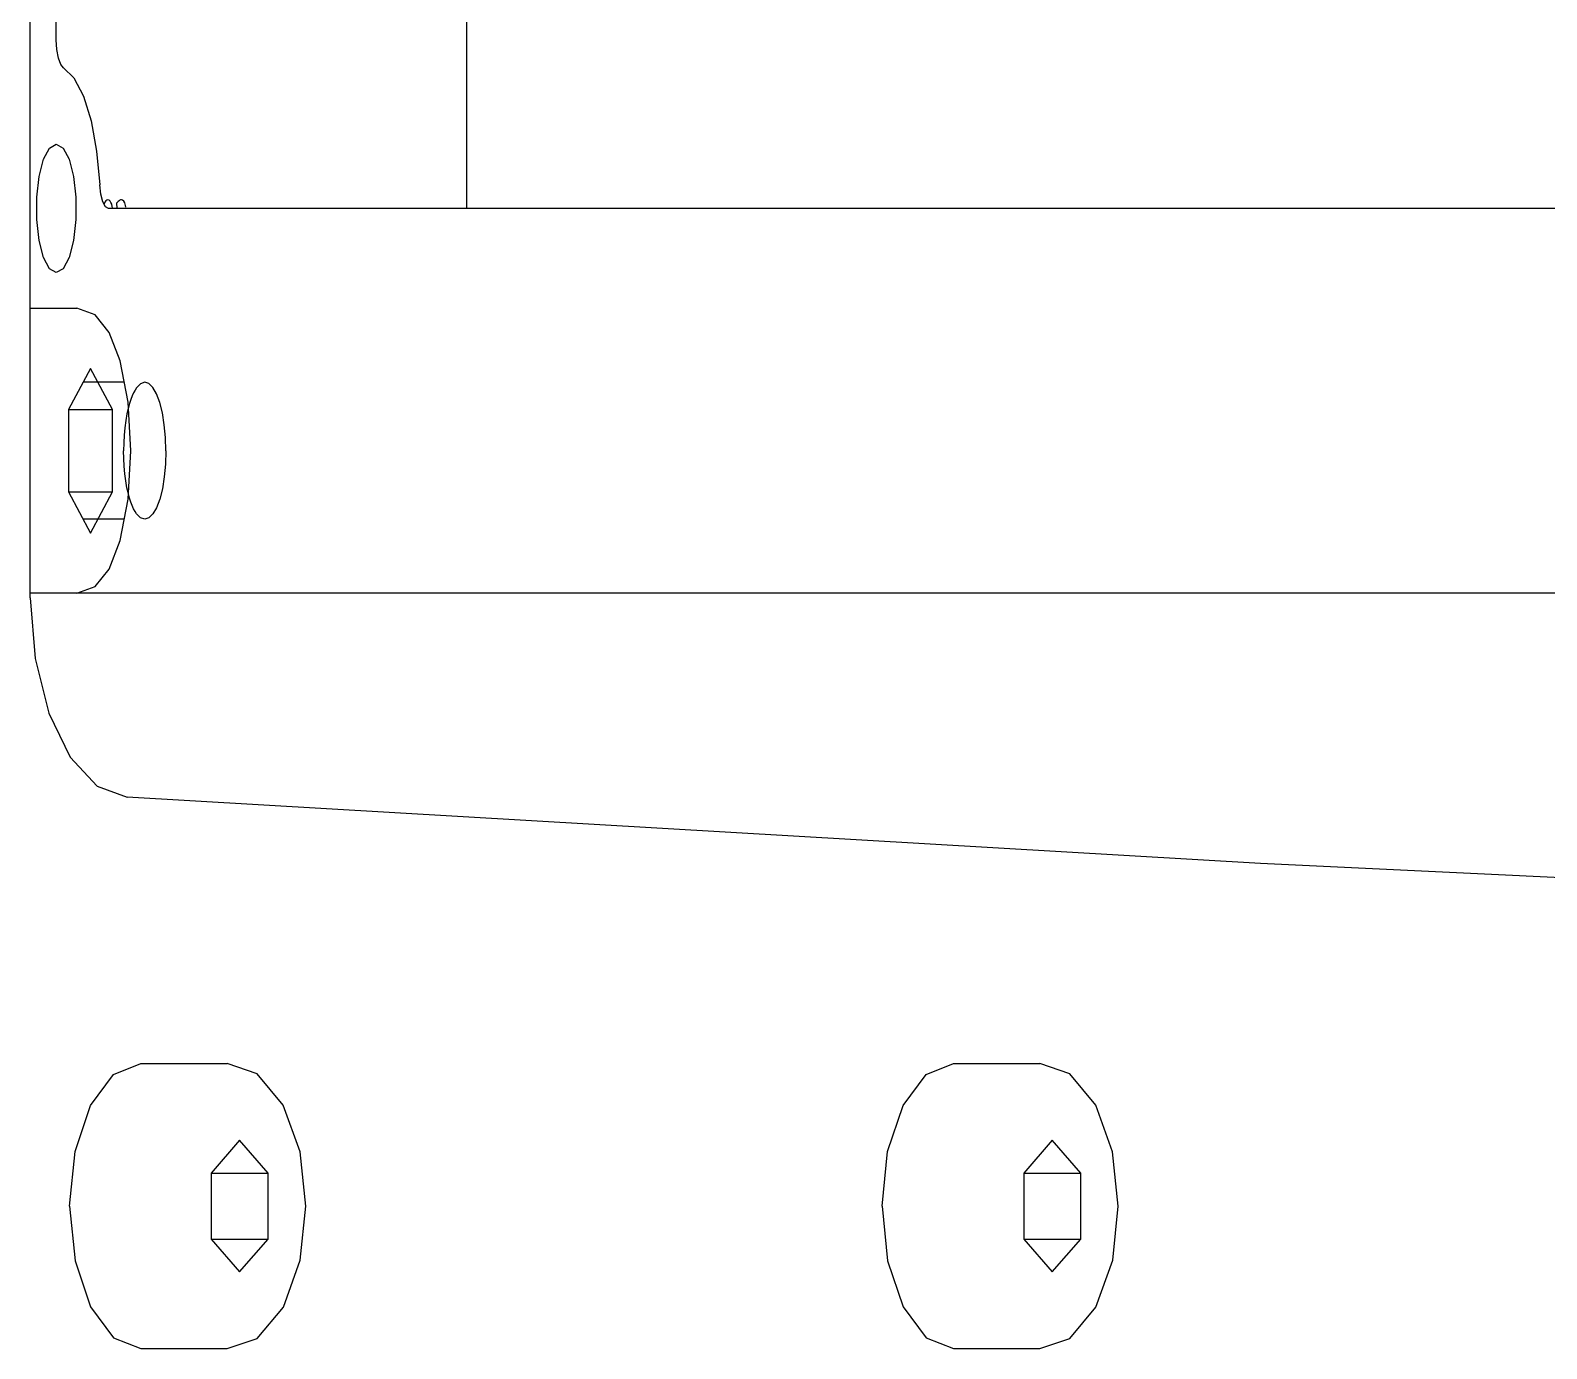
# Model space of a CAD drawing. Header units: millimetres. Extents: x 1084702 to 1166801, y 36632 to 124519.
# Drawn here: x 1098040.1 to 1098093.2, y 59080 to 59126.3 of the extents above; entities that cross this region are included whole.
import ezdxf

# ---------------------------------------------------------------- set-up
doc = ezdxf.new("R2010")
doc.units = ezdxf.units.MM
doc.header["$LTSCALE"] = 250
doc.linetypes.add('CENTER', pattern=[3, 2.5, -0.25, 0, -0.25])
doc.layers.get('0').update_dxf_attribs({"color": 255})

# ---------------------------------------------------------------- blocks, each defined once
blk = doc.blocks.new('PK65002M m platform_top')
at = {"linetype": 'Continuous'}
for p, q in [((-9921.958, 2291.678), (-9924.989, 2291.678)), ((-9893.458, 2291.678), (-9896.489, 2291.678)), ((-9919.648, 2288.592), (-9920.19, 2290.214)), ((-9891.148, 2288.592), (-9891.69, 2290.214)), ((-9925.422, 2288.988), (-9926.422, 2287.833)), ((-9924.422, 2287.833), (-9925.422, 2288.988)), ((-9896.922, 2288.988), (-9897.922, 2287.833)), ((-9895.922, 2287.833), (-9896.922, 2288.988)), ((-9919.458, 2286.678), (-9919.648, 2288.592)), ((-9890.958, 2286.678), (-9891.148, 2288.592)), ((-9924.422, 2287.833), (-9926.422, 2287.833)), ((-9926.422, 2287.833), (-9926.422, 2285.524)), ((-9924.422, 2285.524), (-9924.422, 2287.833)), ((-9895.922, 2287.833), (-9897.922, 2287.833)), ((-9897.922, 2287.833), (-9897.922, 2285.524)), ((-9895.922, 2285.524), (-9895.922, 2287.833)), ((-9919.458, 2286.678), (-9919.648, 2284.765)), ((-9890.958, 2286.678), (-9891.148, 2284.765)), ((-9924.422, 2285.524), (-9926.422, 2285.524)), ((-9926.422, 2285.524), (-9925.422, 2284.369)), ((-9925.422, 2284.369), (-9924.422, 2285.524)), ((-9895.922, 2285.524), (-9897.922, 2285.524)), ((-9897.922, 2285.524), (-9896.922, 2284.369)), ((-9896.922, 2284.369), (-9895.922, 2285.524)), ((-9919.648, 2284.765), (-9920.19, 2283.143)), ((-9891.148, 2284.765), (-9891.69, 2283.143)), ((-9921.958, 2281.678), (-9924.989, 2281.678)), ((-9893.458, 2281.678), (-9896.489, 2281.678)), ((-9932.729, 2274.661), (-9892.978, 2272.334)), ((-9971.561, 2265.178), (-9889.581, 2265.178)), ((-9889.581, 2265.337), (-9889.581, 2170.024)), ((-9891.692, 2263.065), (-9892.465, 2261.622)), ((-9890.92, 2261.622), (-9891.692, 2263.065)), ((-9892.874, 2262.578), (-9891.432, 2262.578)), ((-9890.92, 2261.622), (-9892.465, 2261.622)), ((-9892.465, 2261.622), (-9892.465, 2258.735)), ((-9890.92, 2258.735), (-9890.92, 2261.622)), ((-9890.92, 2258.735), (-9892.465, 2258.735)), ((-9892.465, 2258.735), (-9891.692, 2257.292)), ((-9891.692, 2257.292), (-9890.92, 2258.735)), ((-9892.874, 2257.778), (-9891.432, 2257.778)), ((-9889.581, 2255.178), (-9891.217, 2255.178)), ((-9961.9, 2251.678), (-9892.319, 2251.678)), ((-9904.881, 2233.292), (-9904.881, 2251.678)), ((-9892.935, 2251.632), (-9892.923, 2251.577)), ((-9892.923, 2251.577), (-9892.893, 2251.485)), ((-9892.893, 2251.485), (-9892.857, 2251.419)), ((-9892.857, 2251.419), (-9892.815, 2251.383)), ((-9892.815, 2251.383), (-9892.776, 2251.376)), ((-9892.776, 2251.376), (-9892.747, 2251.382)), ((-9892.747, 2251.382), (-9892.719, 2251.394)), ((-9892.719, 2251.394), (-9892.691, 2251.412)), ((-9892.691, 2251.412), (-9892.664, 2251.434)), ((-9892.664, 2251.434), (-9892.635, 2251.46)), ((-9892.635, 2251.46), (-9892.606, 2251.489)), ((-9892.606, 2251.489), (-9892.61, 2251.672)), ((-9892.463, 2251.656), (-9892.456, 2251.614)), ((-9892.456, 2251.614), (-9892.435, 2251.534)), ((-9892.435, 2251.534), (-9892.41, 2251.468)), ((-9892.41, 2251.468), (-9892.395, 2251.441)), ((-9892.395, 2251.441), (-9892.379, 2251.418)), ((-9892.379, 2251.418), (-9892.344, 2251.387)), ((-9892.344, 2251.387), (-9892.302, 2251.376)), ((-9892.302, 2251.376), (-9892.262, 2251.386)), ((-9892.262, 2251.386), (-9892.227, 2251.416)), ((-9892.227, 2251.416), (-9892.198, 2251.461)), ((-9892.198, 2251.461), (-9892.185, 2251.489)), ((-9892.185, 2251.489), (-9892.174, 2251.519)), ((-9890.491, 2245.762), (-9890.491, 2189.595))]:
    blk.add_line(p, q, dxfattribs=at)
for points in [[(-9924.989, 2291.678), (-9926.038, 2291.322), (-9926.955, 2290.223), (-9927.541, 2288.579), (-9927.739, 2286.678)], [(-9920.19, 2290.214), (-9921.001, 2291.298), (-9921.958, 2291.678)], [(-9896.489, 2291.678), (-9897.538, 2291.322), (-9898.455, 2290.223), (-9899.041, 2288.579), (-9899.239, 2286.678)], [(-9891.69, 2290.214), (-9892.501, 2291.298), (-9893.458, 2291.678)], [(-9927.739, 2286.678), (-9927.54, 2284.773), (-9926.953, 2283.131), (-9926.037, 2282.035), (-9924.989, 2281.678)], [(-9899.239, 2286.678), (-9899.04, 2284.773), (-9898.453, 2283.131), (-9897.537, 2282.035), (-9896.489, 2281.678)], [(-9920.19, 2283.143), (-9921.001, 2282.059), (-9921.958, 2281.678)], [(-9891.69, 2283.143), (-9892.501, 2282.059), (-9893.458, 2281.678)], [(-9962.62, 2275.745), (-9951.125, 2275.53), (-9932.729, 2274.661)], [(-9889.581, 2265.337), (-9889.746, 2267.461), (-9890.225, 2269.385), (-9890.974, 2270.927), (-9891.922, 2271.942), (-9892.978, 2272.334)], [(-9891.217, 2265.178), (-9891.853, 2264.945), (-9892.344, 2264.328), (-9892.731, 2263.326), (-9893.008, 2261.875), (-9893.107, 2260.178)], [(-9894.336, 2260.178), (-9894.322, 2260.645), (-9894.28, 2261.093), (-9894.211, 2261.514), (-9894.119, 2261.876), (-9894.005, 2262.177), (-9893.877, 2262.397), (-9893.738, 2262.533), (-9893.592, 2262.578), (-9893.448, 2262.531), (-9893.307, 2262.391)], [(-9893.307, 2262.391), (-9893.253, 2262.309), (-9893.201, 2262.214), (-9893.15, 2262.1), (-9893.104, 2261.979), (-9893.061, 2261.846), (-9893.019, 2261.693)], [(-9893.019, 2261.693), (-9892.97, 2261.476), (-9892.928, 2261.235), (-9892.896, 2260.988), (-9892.872, 2260.723), (-9892.858, 2260.451), (-9892.853, 2260.178)], [(-9894.336, 2260.178), (-9894.322, 2259.712), (-9894.28, 2259.264), (-9894.211, 2258.843), (-9894.119, 2258.481), (-9894.005, 2258.179), (-9893.877, 2257.96), (-9893.738, 2257.824), (-9893.592, 2257.778), (-9893.448, 2257.826), (-9893.307, 2257.966)], [(-9893.107, 2260.178), (-9893.008, 2258.474), (-9892.729, 2257.024), (-9892.342, 2256.026), (-9891.852, 2255.411), (-9891.217, 2255.178)], [(-9893.019, 2258.666), (-9892.97, 2258.883), (-9892.928, 2259.123), (-9892.896, 2259.37), (-9892.872, 2259.635), (-9892.858, 2259.899), (-9892.853, 2260.178)], [(-9893.307, 2257.966), (-9893.253, 2258.048), (-9893.201, 2258.143), (-9893.15, 2258.257), (-9893.104, 2258.378), (-9893.059, 2258.517), (-9893.019, 2258.666)], [(-9890.491, 2249.428), (-9890.728, 2249.564), (-9890.938, 2249.955), (-9891.093, 2250.553), (-9891.175, 2251.288), (-9891.175, 2252.069), (-9891.093, 2252.803), (-9890.938, 2253.402), (-9890.728, 2253.793), (-9890.491, 2253.928)], [(-9890.491, 2253.928), (-9890.253, 2253.793), (-9890.044, 2253.402), (-9889.889, 2252.803), (-9889.806, 2252.069)], [(-9889.806, 2252.069), (-9889.806, 2251.288), (-9889.889, 2250.553), (-9890.044, 2249.955), (-9890.253, 2249.564), (-9890.491, 2249.428)], [(-9892.319, 2251.678), (-9892.213, 2251.618), (-9892.119, 2251.442), (-9892.05, 2251.174), (-9892.014, 2250.845)], [(-9890.748, 2246.748), (-9891.112, 2247.101), (-9891.44, 2247.734), (-9891.71, 2248.606), (-9891.905, 2249.666), (-9892.014, 2250.845)], [(-9890.748, 2246.748), (-9890.647, 2246.631), (-9890.564, 2246.408), (-9890.509, 2246.106), (-9890.491, 2245.762)]]:
    blk.add_lwpolyline(points, dxfattribs=at)
blk = doc.blocks.new('1-deck_B4_1')
at = {"linetype": 'CENTER', "rotation": 180}
blk.add_blockref('PK65002M m platform_top', (70387.468, 26963.109), dxfattribs=at)

msp = doc.modelspace()

# ---------------------------------------------------------------- block references
msp.add_blockref('1-deck_B4_1', (1017763.013, 34408.576))

doc.saveas('drawing.dxf')
